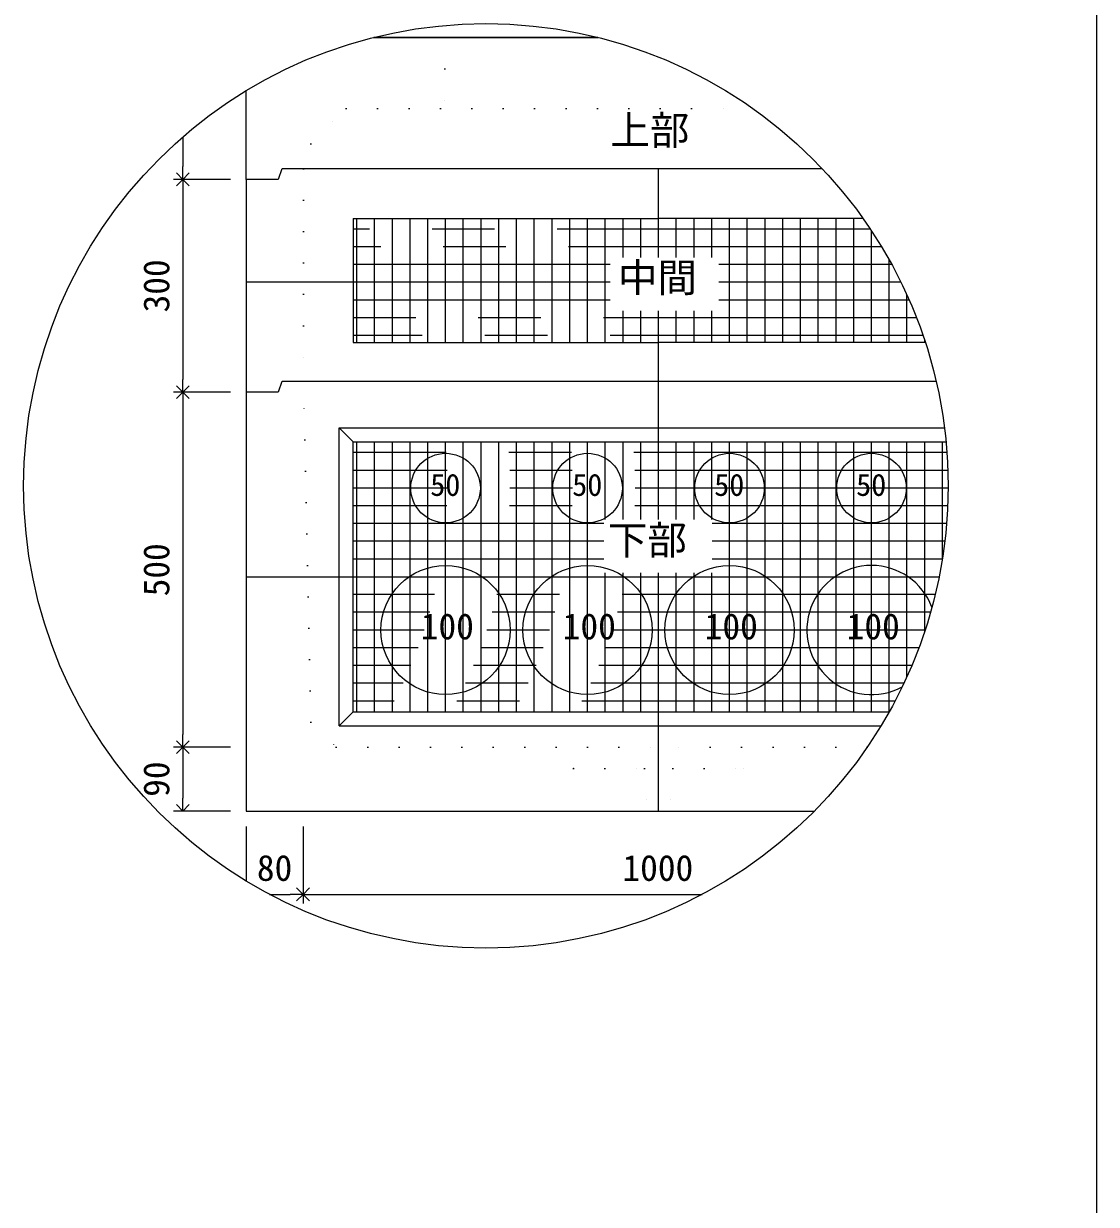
# Model space of a CAD drawing. Units: millimetres, scale not verified. Extents: x -4890 to 18490, y -2273 to 2273.
# Drawn here: x -2918 to -1830, y -606 to 592 of the extents above; entities that cross this region are included whole.
import ezdxf
from ezdxf.enums import TextEntityAlignment as Align

# ---------------------------------------------------------------- set-up
doc = ezdxf.new("R2010")
doc.units = ezdxf.units.MM
doc.header["$LTSCALE"] = 10
doc.linetypes.add('USER2', pattern=[50.8, 31.75, -6.35, 6.35, -6.35])
doc.linetypes.add('USER5', pattern=[3.185, 0.01, -3.175])
for name, color, linetype, lineweight in [('0-0_0', 1, 'Continuous', 18), ('0-1_Defpoints', 7, 'USER2', 5), ('0-2_waku', 7, 'Continuous', 18), ('0-3_gaikei', 7, 'Continuous', 18), ('0-4_kakure', 7, 'USER5', 18), ('0-5_sunpou', 7, 'Continuous', 5), ('0-7_center', 7, 'Continuous', 18), ('0-8_hole', 6, 'Continuous', 18), ('0-D_dims', 7, 'Continuous', 18), ('0-E_文字１', 150, 'USER2', 18), ('0-F_コア部分\u3000寸法補助線3', 150, 'USER2', 18), ('1-0_コア部分\u3000寸法補助線2', 150, 'USER2', 18), ('1-1_コア部分\u3000中心補助線', 1, 'Continuous', 18), ('1-2_コア部分\u3000寸法補助線', 7, 'USER2', 5), ('1-3_uchigawa2', 6, 'USER2', 18)]:
    doc.layers.add(name, color=color, linetype=linetype, lineweight=lineweight)
doc.styles.add('ＭＳ ゴシック', font='')
doc.styles.get('ＭＳ ゴシック').set_extended_font_data('MS Gothic')

# ---------------------------------------------------------------- blocks, each defined once
blk = doc.blocks.new('_Open90_32')
at = {"layer": '0-5_sunpou'}
blk.add_line((0, 0), (-1, 0), dxfattribs=at)
blk.add_lwpolyline([(-0.5, 0.5), (0, 0), (-0.5, -0.5)], dxfattribs=at)

msp = doc.modelspace()

# ---------------------------------------------------------------- linework, layer by layer
at = {"layer": '0-0_0'}
for p, q in [((-2274.03, 354.34), (-2274.03, 444.51)), ((-2323.02, 329.31), (-2692.24, 329.31)), ((-2028.19, 329.31), (-2212.86, 329.31)), ((-2274.03, 228.51), (-2274.03, 300.43)), ((-2274.03, 88.54), (-2274.03, 228.51)), ((-2691.63, 30.51), (-1989.43, 30.51)), ((-2274.03, -207.09), (-2274.03, 34.63))]:
    msp.add_line(p, q, dxfattribs=at)
at = {"layer": '0-1_Defpoints'}
for p, q in [((-2059.3, 383.31), (-2583.63, 383.31)), ((-2562.03, 268.11), (-2562.03, 394.11)), ((-2490.03, 268.11), (-2490.03, 394.11)), ((-2418.03, 268.11), (-2418.03, 394.11)), ((-2346.03, 268.11), (-2346.03, 394.11)), ((-2202.03, 268.11), (-2202.03, 394.11)), ((-2130.03, 268.11), (-2130.03, 394.11)), ((-2058.03, 268.11), (-2058.03, 381.4)), ((-2005.76, 275.31), (-2583.63, 275.31)), ((-2562.03, -106.29), (-2562.03, 167.31)), ((-2490.03, -106.29), (-2490.03, 167.31)), ((-2418.03, -106.29), (-2418.03, 167.31)), ((-2346.03, -106.29), (-2346.03, 167.31)), ((-2202.03, -106.29), (-2202.03, 167.31)), ((-2130.03, -106.29), (-2130.03, 167.31)), ((-2058.03, -106.29), (-2058.03, 167.31)), ((-1986.03, 49.48), (-1986.03, 167.31)), ((-1980.7, 102.51), (-2583.63, 102.51)), ((-2009.98, -41.49), (-2583.63, -41.49))]:
    msp.add_line(p, q, dxfattribs=at)
at = {"layer": '0-2_waku'}
msp.add_line((-1829.94, 2273.35), (-1829.94, -2001.65), dxfattribs=at)
at = {"layer": '0-2_waku', "color": 6, "linetype": 'USER2'}
for p, q in [((-2583.63, 394.11), (-2274.03, 394.11)), ((-2583.63, 394.11), (-2583.63, 268.11)), ((-2066.74, 394.11), (-2274.03, 394.11)), ((-2583.63, 268.11), (-2274.03, 268.11)), ((-2003.35, 268.11), (-2274.03, 268.11))]:
    msp.add_line(p, q, dxfattribs=at)
at = {"layer": '0-3_gaikei'}
for p, q in [((-2562.69, 577.71), (-2508.64, 577.71)), ((-2562.69, 577.71), (-2508.64, 577.71)), ((-2562.69, 577.71), (-2508.64, 577.71)), ((-2335.59, 577.71), (-2562.69, 577.71)), ((-2562.64, 577.71), (-2335.59, 577.71)), ((-2562.64, 577.71), (-2335.59, 577.71)), ((-2692.24, 433.71), (-2692.24, 523.72)), ((-2656.24, 444.51), (-2659.84, 433.71)), ((-2274.03, 444.51), (-2655.63, 444.51)), ((-2108.05, 444.51), (-2274.64, 444.51)), ((-2692.24, 433.71), (-2692.24, -207.09)), ((-2659.84, 433.71), (-2692.24, 433.71)), ((-2659.84, 433.71), (-2692.24, 433.71)), ((-2656.24, 228.51), (-2659.84, 217.71)), ((-2274.03, 228.51), (-2655.63, 228.51)), ((-1992.34, 228.51), (-2274.64, 228.51)), ((-2659.84, 217.71), (-2692.24, 217.71)), ((-2659.84, 217.71), (-2692.24, 217.71)), ((-2692.24, -207.09), (-2115.93, -207.09)), ((-2692.24, -207.09), (-2115.93, -207.09)), ((-2692.24, -207.09), (-2115.93, -207.09))]:
    msp.add_line(p, q, dxfattribs=at)
at = {"layer": '0-4_kakure'}
for p, q in [((-2490.64, 577.71), (-2490.64, 589.83)), ((-2490.64, 577.71), (-2490.64, 505.71)), ((-2626.83, 469.71), (-2590.83, 505.71)), ((-2590.83, 505.71), (-2178.55, 505.71)), ((-2626.83, 469.71), (-2634.03, 444.51)), ((-2634.03, 444.51), (-2634.03, 228.51)), ((-2626.6, -117.09), (-2634.03, 228.51)), ((-2626.6, -117.09), (-2600.85, -142.29)), ((-2600.85, -142.29), (-2274.03, -142.29)), ((-2360.43, -163.89), (-2382.03, -142.29)), ((-2062.38, -142.29), (-2274.03, -142.29)), ((-2187.63, -163.89), (-2166.03, -142.29)), ((-2360.43, -163.89), (-2288.43, -163.89)), ((-2288.43, -163.89), (-2285.55, -207.09)), ((-2259.63, -163.89), (-2262.51, -207.09)), ((-2259.63, -163.89), (-2187.63, -163.89))]:
    msp.add_line(p, q, dxfattribs=at)
at = {"layer": '0-5_sunpou', "color": 150, "lineweight": 18}
for p, q in [((-2756.55, 476.83), (-2756.55, 446.67)), ((-2708.08, 433.71), (-2765.91, 433.71)), ((-2723.92, 433.71), (-2765.91, 433.71)), ((-2756.55, 420.75), (-2756.55, 230.67)), ((-2708.08, 217.71), (-2765.91, 217.71)), ((-2708.08, 217.71), (-2765.91, 217.71)), ((-2756.55, 204.75), (-2756.55, -129.33)), ((-2708.08, -142.29), (-2765.91, -142.29)), ((-2723.92, -142.29), (-2765.91, -142.29)), ((-2756.55, -155.25), (-2756.55, -194.13)), ((-2708.08, -207.09), (-2765.91, -207.09)), ((-2692.24, -222.93), (-2692.24, -278.14)), ((-2634.64, -222.93), (-2634.64, -300.99)), ((-2634.64, -222.93), (-2634.64, -300.99)), ((-2668.46, -291.63), (-2647.6, -291.63)), ((-2621.68, -291.63), (-2229.82, -291.63))]:
    msp.add_line(p, q, dxfattribs=at)
msp.add_circle((-2449.14, 122.79), 468.88, dxfattribs=at)
at = {"layer": '0-7_center'}
for centre, radius in [((-2490.03, 120.51), 35.28), ((-2346.03, 120.51), 35.28), ((-2202.03, 120.51), 35.28), ((-2058.03, 120.51), 35.28), ((-2490.03, -23.49), 65.52), ((-2346.03, -23.49), 65.52), ((-2202.03, -23.49), 65.52)]:
    msp.add_circle(centre, radius, dxfattribs=at)
msp.add_arc((-2058.03, -23.49), 65.52, 20.66629, 298.32089, dxfattribs=at)
at = {"layer": '0-8_hole'}
for p, q in [((-2598.03, 181.71), (-2583.63, 167.31)), ((-2598.03, -120.69), (-2598.03, 181.71)), ((-2583.63, 167.31), (-2274.03, 167.31)), ((-2583.63, -106.29), (-2583.63, 167.31)), ((-2274.03, 167.31), (-1982.38, 167.31)), ((-2598.03, -120.69), (-2583.63, -106.29)), ((-2583.63, -106.29), (-2040.03, -106.29)), ((-2598.03, -120.69), (-2048.43, -120.69))]:
    msp.add_line(p, q, dxfattribs=at)
msp.add_lwpolyline([(-2598.03, 181.71), (-2274.03, 181.71), (-1983.98, 181.71)], dxfattribs=at)
at = {"layer": '0-E_文字１'}
for p, q in [((-2580.03, 268.11), (-2580.03, 394.11)), ((-2544.03, 268.11), (-2544.03, 394.11)), ((-2508.03, 268.11), (-2508.03, 394.11)), ((-2472.03, 268.11), (-2472.03, 394.11)), ((-2436.03, 268.11), (-2436.03, 394.11)), ((-2400.03, 268.11), (-2400.03, 394.11)), ((-2364.03, 268.11), (-2364.03, 394.11)), ((-2328.03, 268.11), (-2328.03, 394.11)), ((-2292.03, 354.34), (-2292.03, 394.11)), ((-2256.03, 354.34), (-2256.03, 394.11)), ((-2220.03, 354.34), (-2220.03, 394.11)), ((-2184.03, 268.11), (-2184.03, 394.11)), ((-2148.03, 268.11), (-2148.03, 394.11)), ((-2112.03, 268.11), (-2112.03, 394.11)), ((-2076.03, 268.11), (-2076.03, 394.11)), ((-2040.03, 268.11), (-2040.03, 351.86)), ((-2323.02, 347.31), (-2583.63, 347.31)), ((-2037.51, 347.31), (-2212.86, 347.31)), ((-2323.02, 311.31), (-2583.63, 311.31)), ((-2292.03, 268.11), (-2292.03, 300.43)), ((-2256.03, 268.11), (-2256.03, 300.43)), ((-2220.03, 268.11), (-2220.03, 300.43)), ((-2019.83, 311.31), (-2212.86, 311.31)), ((-2004.03, 268.11), (-2004.03, 270.18)), ((-1981.48, 156.51), (-2583.63, 156.51)), ((-2580.03, -106.29), (-2580.03, 167.31)), ((-2544.03, -106.29), (-2544.03, 167.31)), ((-2508.03, -106.29), (-2508.03, 167.31)), ((-2472.03, -106.29), (-2472.03, 167.31)), ((-2436.03, -106.29), (-2436.03, 167.31)), ((-2400.03, -106.29), (-2400.03, 167.31)), ((-2364.03, -106.29), (-2364.03, 167.31)), ((-2328.03, 88.54), (-2328.03, 167.31)), ((-2292.03, 88.54), (-2292.03, 167.31)), ((-2256.03, 88.54), (-2256.03, 167.31)), ((-2220.03, 88.54), (-2220.03, 167.31)), ((-2184.03, -106.29), (-2184.03, 167.31)), ((-2148.03, -106.29), (-2148.03, 167.31)), ((-2112.03, -106.29), (-2112.03, 167.31)), ((-2076.03, -106.29), (-2076.03, 167.31)), ((-2040.03, -106.29), (-2040.03, 167.31)), ((-2004.03, -24.6), (-2004.03, 167.31)), ((-1980.27, 120.51), (-2583.63, 120.51)), ((-2329.65, 84.51), (-2583.63, 84.51)), ((-1981.83, 84.51), (-2219.49, 84.51)), ((-2329.65, 48.51), (-2583.63, 48.51)), ((-1986.18, 48.51), (-2219.49, 48.51)), ((-2328.03, -106.29), (-2328.03, 34.63)), ((-2292.03, -106.29), (-2292.03, 34.63)), ((-2256.03, -106.29), (-2256.03, 34.63)), ((-2220.03, -106.29), (-2220.03, 34.63)), ((-1993.41, 12.51), (-2583.63, 12.51)), ((-2003.66, -23.49), (-2583.63, -23.49)), ((-2017.14, -59.49), (-2583.63, -59.49)), ((-2034.17, -95.49), (-2583.63, -95.49))]:
    msp.add_line(p, q, dxfattribs=at)
at = {"layer": '0-F_コア部分\u3000寸法補助線3'}
for p, q in [((-2562.03, 268.11), (-2562.03, 394.11)), ((-2526.03, 268.11), (-2526.03, 394.11)), ((-2490.03, 268.11), (-2490.03, 394.11)), ((-2454.03, 268.11), (-2454.03, 394.11)), ((-2382.03, 268.11), (-2382.03, 394.11)), ((-2310.03, 354.34), (-2310.03, 394.11)), ((-2238.03, 354.34), (-2238.03, 394.11)), ((-2166.03, 268.11), (-2166.03, 394.11)), ((-2094.03, 268.11), (-2094.03, 394.11)), ((-2047.85, 365.31), (-2583.63, 365.31)), ((-2022.03, 268.11), (-2022.03, 316.24)), ((-2310.03, 268.11), (-2310.03, 300.43)), ((-2238.03, 268.11), (-2238.03, 300.43)), ((-2012.37, 293.31), (-2583.63, 293.31)), ((-2526.03, -106.29), (-2526.03, 167.31)), ((-2490.03, -106.29), (-2490.03, 167.31)), ((-2454.03, -106.29), (-2454.03, 167.31)), ((-2382.03, -106.29), (-2382.03, 167.31)), ((-2310.03, 88.54), (-2310.03, 167.31)), ((-2238.03, 88.54), (-2238.03, 167.31)), ((-2166.03, -106.29), (-2166.03, 167.31)), ((-2094.03, -106.29), (-2094.03, 167.31)), ((-2022.03, -70.66), (-2022.03, 167.31)), ((-1980.52, 138.51), (-2583.63, 138.51)), ((-2329.65, 66.51), (-2583.63, 66.51)), ((-1983.65, 66.51), (-2219.49, 66.51)), ((-2310.03, -106.29), (-2310.03, 34.63)), ((-2238.03, -106.29), (-2238.03, 34.63)), ((-1998.15, -5.49), (-2583.63, -5.49)), ((-2025.19, -77.49), (-2583.63, -77.49))]:
    msp.add_line(p, q, dxfattribs=at)
at = {"layer": '1-0_コア部分\u3000寸法補助線2'}
for p, q in [((-2562.03, 268.11), (-2562.03, 394.11)), ((-2526.03, 268.11), (-2526.03, 394.11)), ((-2490.03, 268.11), (-2490.03, 394.11)), ((-2454.03, 268.11), (-2454.03, 394.11)), ((-2382.03, 268.11), (-2382.03, 394.11)), ((-2310.03, 354.34), (-2310.03, 394.11)), ((-2238.03, 354.34), (-2238.03, 394.11)), ((-2166.03, 268.11), (-2166.03, 394.11)), ((-2094.03, 268.11), (-2094.03, 394.11)), ((-2047.85, 365.31), (-2583.63, 365.31)), ((-2022.03, 268.11), (-2022.03, 316.24)), ((-2310.03, 268.11), (-2310.03, 300.43)), ((-2238.03, 268.11), (-2238.03, 300.43)), ((-2012.37, 293.31), (-2583.63, 293.31)), ((-2526.03, -106.29), (-2526.03, 167.31)), ((-2490.03, -106.29), (-2490.03, 167.31)), ((-2454.03, -106.29), (-2454.03, 167.31)), ((-2382.03, -106.29), (-2382.03, 167.31)), ((-2310.03, 88.54), (-2310.03, 167.31)), ((-2238.03, 88.54), (-2238.03, 167.31)), ((-2166.03, -106.29), (-2166.03, 167.31)), ((-2094.03, -106.29), (-2094.03, 167.31)), ((-2022.03, -70.66), (-2022.03, 167.31)), ((-1980.52, 138.51), (-2583.63, 138.51)), ((-2329.65, 66.51), (-2583.63, 66.51)), ((-1983.65, 66.51), (-2219.49, 66.51)), ((-2310.03, -106.29), (-2310.03, 34.63)), ((-2238.03, -106.29), (-2238.03, 34.63)), ((-1998.15, -5.49), (-2583.63, -5.49)), ((-2025.19, -77.49), (-2583.63, -77.49))]:
    msp.add_line(p, q, dxfattribs=at)
at = {"layer": '1-1_コア部分\u3000中心補助線'}
for p, q in [((-2274.03, 354.34), (-2274.03, 444.51)), ((-2323.02, 329.31), (-2692.24, 329.31)), ((-2028.19, 329.31), (-2212.86, 329.31)), ((-2274.03, 228.51), (-2274.03, 300.43)), ((-2274.03, 88.54), (-2274.03, 228.51)), ((-2691.63, 30.51), (-1989.43, 30.51)), ((-2274.03, -207.09), (-2274.03, 34.63))]:
    msp.add_line(p, q, dxfattribs=at)
at = {"layer": '1-2_コア部分\u3000寸法補助線'}
for p, q in [((-2059.3, 383.31), (-2583.63, 383.31)), ((-2562.03, 268.11), (-2562.03, 394.11)), ((-2490.03, 268.11), (-2490.03, 394.11)), ((-2418.03, 268.11), (-2418.03, 394.11)), ((-2346.03, 268.11), (-2346.03, 394.11)), ((-2202.03, 268.11), (-2202.03, 394.11)), ((-2130.03, 268.11), (-2130.03, 394.11)), ((-2058.03, 268.11), (-2058.03, 381.4)), ((-2005.76, 275.31), (-2583.63, 275.31)), ((-2562.03, -106.29), (-2562.03, 167.31)), ((-2490.03, -106.29), (-2490.03, 167.31)), ((-2418.03, -106.29), (-2418.03, 167.31)), ((-2346.03, -106.29), (-2346.03, 167.31)), ((-2202.03, -106.29), (-2202.03, 167.31)), ((-2130.03, -106.29), (-2130.03, 167.31)), ((-2058.03, -106.29), (-2058.03, 167.31)), ((-1986.03, 49.48), (-1986.03, 167.31)), ((-1980.7, 102.51), (-2583.63, 102.51)), ((-2009.98, -41.49), (-2583.63, -41.49))]:
    msp.add_line(p, q, dxfattribs=at)
at = {"layer": '1-3_uchigawa2'}
for p, q in [((-2583.63, 394.11), (-2274.03, 394.11)), ((-2583.63, 394.11), (-2583.63, 268.11)), ((-2066.74, 394.11), (-2274.03, 394.11)), ((-2583.63, 268.11), (-2274.03, 268.11)), ((-2003.35, 268.11), (-2274.03, 268.11))]:
    msp.add_line(p, q, dxfattribs=at)

# ---------------------------------------------------------------- block references
at = {"layer": '0-5_sunpou', "xscale": 12.96, "yscale": 12.96}
for p, rotation in [((-2756.55, 433.71), 270), ((-2756.55, 433.71), 90), ((-2756.55, 217.71), 270), ((-2756.55, 217.71), 90), ((-2756.55, -142.29), 270), ((-2756.55, -142.29), 90), ((-2756.55, -207.09), 270), ((-2634.64, -291.63), 180)]:
    msp.add_blockref('_Open90_32', p, dxfattribs=dict(at, rotation=rotation))
msp.add_blockref('_Open90_32', (-2634.64, -291.63), dxfattribs=at)

# ---------------------------------------------------------------- texts
at = {"layer": '0-5_sunpou', "style": 'ＭＳ ゴシック'}
for s, p in [('300', (-2762.31, 298.71)), ('500', (-2762.31, 10.71)), ('90', (-2762.31, -192.69))]:
    msp.add_text(s, height=26.39, rotation=90, dxfattribs=at).set_placement(p, align=Align.BOTTOM_LEFT)
for s, p in [('80', (-2681.44, -285.87)), ('1000', (-2310.64, -285.87))]:
    msp.add_text(s, height=26.39, dxfattribs=at).set_placement(p, align=Align.BOTTOM_LEFT)
at = {"layer": '0-D_dims', "style": 'ＭＳ ゴシック'}
for s, height, p in [('上部', 29.33, (-2322.83, 460.08)), ('中間', 29.33, (-2315.11, 310.6)), ('50', 22.43, (-2505.57, 105.86)), ('50', 22.43, (-2361.57, 105.86)), ('50', 22.43, (-2217.57, 105.86)), ('50', 22.43, (-2073.57, 105.86)), ('下部', 29.33, (-2325.34, 44.35)), ('100', 26.39, (-2515.19, -40.9)), ('100', 26.39, (-2371.19, -40.9)), ('100', 26.39, (-2227.19, -40.9)), ('100', 26.39, (-2083.19, -40.9))]:
    msp.add_text(s, height=height, dxfattribs=at).set_placement(p, align=Align.BOTTOM_LEFT)

doc.saveas('drawing.dxf')
